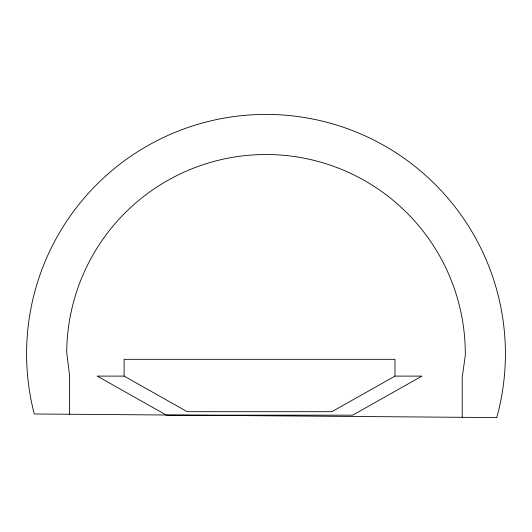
<?xml version="1.0" encoding="UTF-8"?>
<svg xmlns="http://www.w3.org/2000/svg" width="532" height="532" viewBox="0 0 532 532"><rect width="100%" height="100%" fill="white"/><g stroke="black" fill="none" stroke-linecap="round" stroke-linejoin="round"><path stroke-width="0.8" d="M394.997 376.104L331.915 411.682L187.198 411.682L124.116 376.104L97.203 376.104L166.476 415.173L352.683 415.173L421.949 376.104L394.997 376.104L394.997 359.326L124.116 359.326L124.116 376.104M462.202 417.314L462.202 377.554L465.301 355.369A199.307 199.307 0 0 0 267.556 154.519A199.307 199.307 0 0 0 66.7 352.264L69.453 374.495L69.453 414.248M496.762 417.58L34.274 413.976A239.407 239.407 0 0 1 267.869 114.42A239.407 239.407 0 0 1 496.762 417.58"/></g></svg>
